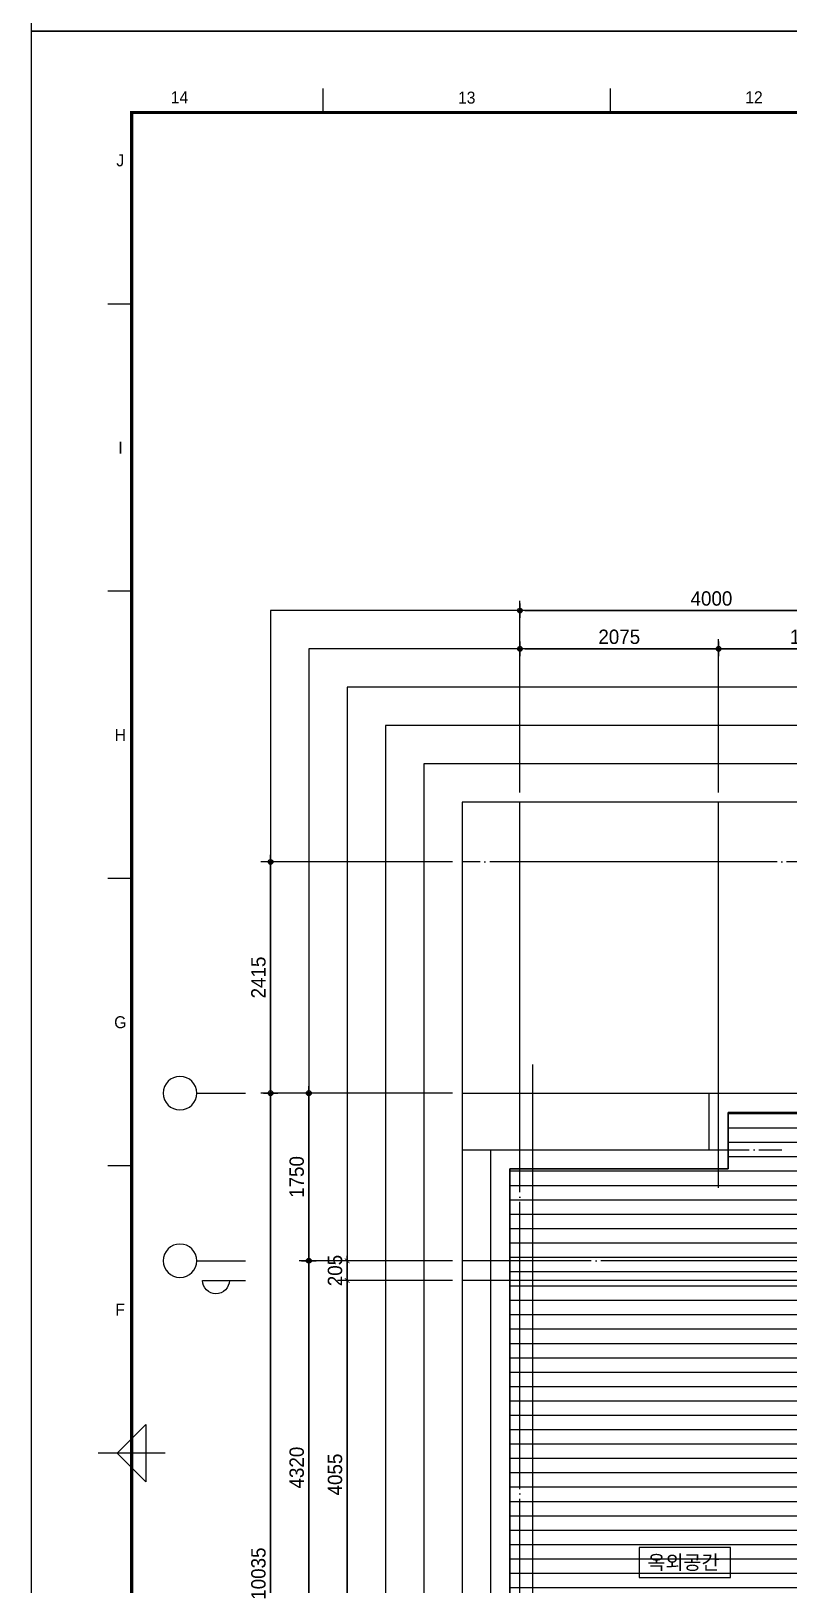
# Model space of a CAD drawing. Header units: millimetres. Extents: x -24416 to 92204, y -190080 to 23760.
# Drawn here: x 50154 to 58069, y -117206 to -100980 of the extents above; entities that cross this region are included whole.
import ezdxf
from ezdxf.enums import TextEntityAlignment as Align
from ezdxf.xclip import XClip

# ---------------------------------------------------------------- set-up
doc = ezdxf.new("R2010")
doc.units = ezdxf.units.MM
doc.header["$LTSCALE"] = 50
doc.header["$XCLIPFRAME"] = 0
doc.linetypes.add('AUDIT_D_220706163347-0', pattern=[0])
doc.linetypes.add('CEN', pattern=[62, 60, -1, 0, -1])
doc.layers.get('defpoints').update_dxf_attribs({"color": 139})
for name, color, linetype in [('A-치수', 7, 'AUDIT_D_220706163347-0'), ('AA-BORD-FORM', 7, 'Continuous'), ('AA-BORD-TEXT', 3, 'Continuous'), ('AA-XXXX-DIMS', 7, 'Continuous'), ('CEN_CON', 1, 'CEN'), ('DIM', 7, 'AUDIT_D_220706163347-0'), ('ELE3_CON', 7, 'Continuous'), ('HAT', 5, 'Continuous'), ('실명', 3, 'AUDIT_D_220706163347-0'), ('실명박스', 7, 'AUDIT_D_220706163347-0')]:
    doc.layers.add(name, color=color, linetype=linetype)
doc.layers.add('AA-XXXX-MC', color=153, linetype='AUDIT_D_220706163347-0', plot=False)
doc.layers.add('MC', color=135, linetype='Continuous', plot=False)
doc.styles.add('HAUD01', font='Dotum.ttf')
doc.styles.add('맑은고딕', font='malgun.ttf', dxfattribs={"width": 0.9})
doc.dimstyles.new('DIM-50', dxfattribs={"dimscale": 50, "dimtxt": 3, "dimasz": 1, "dimexe": 2, "dimexo": 2, "dimgap": 1, "dimtad": 1, "dimdec": 0, "dimzin": 0, "dimdsep": 46, "dimtxsty": '맑은고딕', "dimblk1": 'DIMDOT', "dimblk2": 'DIMDOT', "dimsah": 1, "dimcen": 0.09, "dimdle": 2, "dimclrd": 7, "dimclre": 7, "dimclrt": 3, "dimadec": 0, "dimazin": 0, "dimtfac": 1, "dimtdec": 0, "dimtix": 1, "dimtmove": 2, "dimatfit": 3, "dimldrblk": 'DIMDOT', "dimfxl": 1, "dimtolj": 1, "dimtzin": 0, "dimarcsym": 0})
doc.dimstyles.new('MCDIM-50', dxfattribs={"dimscale": 50, "dimtxt": 3, "dimasz": 1, "dimexe": 2, "dimexo": 2, "dimgap": 1, "dimtad": 1, "dimdec": 0, "dimzin": 0, "dimdsep": 46, "dimtxsty": '맑은고딕', "dimblk1": 'ARCHTICK', "dimblk2": 'ARCHTICK', "dimsah": 1, "dimcen": 0.09, "dimdle": 2, "dimclrd": 7, "dimclre": 7, "dimclrt": 3, "dimadec": 0, "dimazin": 0, "dimtfac": 1, "dimtdec": 0, "dimtix": 1, "dimtmove": 2, "dimatfit": 3, "dimldrblk": 'ARCHTICK', "dimfxl": 1, "dimtolj": 1, "dimtzin": 0, "dimarcsym": 0})

# ---------------------------------------------------------------- blocks, each defined once
blk = doc.blocks.new('U-121A(확장)1', base_point=(300293, -148733))
at = {"layer": 'HAT', "ltscale": 100}
h = blk.add_hatch(dxfattribs=at)
h.set_pattern_fill('_USER', color=8, scale=150, pattern_type=0)
h.set_pattern_definition([(0, (315286.61, -148733.31), (0, 150), [])])
h.paths.add_polyline_path([(304343, -141998), (303798, -141998), (303798, -140793), (304343, -140793), (304343, -138898), (302773, -138898), (302773, -139488), (300493, -139488), (300493, -148533), (304343, -148533)])
at = {"layer": 'CEN_CON'}
for p, q in [((300598, -149033), (300598, -138398)), ((302673, -139687), (302673, -138398)), ((299993, -138698), (309833, -138698)), ((299993, -139288), (303333, -139288))]:
    blk.add_line(p, q, dxfattribs=at)
at = {"layer": 'ELE3_CON'}
for p, q in [((302573, -138698), (304343, -138698)), ((302573, -139288), (302573, -138698)), ((302773, -138898), (304343, -138898)), ((302773, -139488), (302773, -138898)), ((300293, -148733), (300293, -139288)), ((300293, -139288), (302573, -139288)), ((300493, -148533), (300493, -139488)), ((300493, -139488), (302773, -139488))]:
    blk.add_line(p, q, dxfattribs=at)
at = {"layer": 'HAT', "color": 8, "ltscale": 100}
blk.add_lwpolyline([(304343, -140793), (304343, -138898), (302773, -138898), (302773, -139488), (300493, -139488), (300493, -148533), (304343, -148533), (304343, -141998), (303798, -141998), (303798, -140793), (304343, -140793)], dxfattribs=at)
at = {"layer": 'MC'}
blk.add_line((300733, -149033), (300733, -138398), dxfattribs=at)
blk = doc.blocks.new('중심')
at = {"layer": 'DIM'}
blk.add_line((-350, 0), (0, 0), dxfattribs=at)
blk.add_circle((-470, 0), 120, dxfattribs=at)
blk = doc.blocks.new('DIMDOT')
at = {"layer": 'AA-XXXX-DIMS'}
for p, q in [((-1.5, 0), (1.5, 0)), ((0, -1.5), (0, 1.5))]:
    blk.add_line(p, q, dxfattribs=at)
for radius in [0.5, 0.25]:
    blk.add_circle((0, 0), radius, dxfattribs=at)
blk = doc.blocks.new('*D644')
at = {"layer": 'defpoints', "color": 0, "transparency": 16777216}
for p in [(9106, -130791), (5106, -132791), (9106, -132791)]:
    blk.add_point(p, dxfattribs=at)
at = {"layer": 'DIM', "color": 7, "lineweight": -2, "transparency": 16777216}
for p, q in [((5106, -132691), (5106, -130691)), ((9106, -132691), (9106, -130691)), ((5156, -130791), (9056, -130791))]:
    blk.add_line(p, q, dxfattribs=at)
at = {"layer": 'DIM', "color": 7, "lineweight": -2, "transparency": 16777216, "xscale": 50, "yscale": 50, "zscale": 50, "rotation": 180}
blk.add_blockref('DIMDOT', (5106, -130791), dxfattribs=at)
at = {"layer": 'DIM', "color": 7, "lineweight": -2, "transparency": 16777216, "xscale": 50, "yscale": 50, "zscale": 50}
blk.add_blockref('DIMDOT', (9106, -130791), dxfattribs=at)
at = {"layer": 'DIM', "color": 3, "transparency": 16777216, "insert": (7106, -130666), "char_height": 150, "attachment_point": 5, "style": 'HAUD01'}
blk.add_mtext('\\A1;4000', dxfattribs=at)
blk = doc.blocks.new('*D657')
at = {"layer": 'defpoints', "color": 0, "transparency": 16777216}
for p in [(7181, -131191), (5106, -132791), (7181, -132791)]:
    blk.add_point(p, dxfattribs=at)
at = {"layer": 'DIM', "color": 7, "lineweight": -2, "transparency": 16777216}
for p, q in [((5106, -132691), (5106, -131091)), ((7181, -132691), (7181, -131091)), ((5156, -131191), (7131, -131191))]:
    blk.add_line(p, q, dxfattribs=at)
at = {"layer": 'DIM', "color": 7, "lineweight": -2, "transparency": 16777216, "xscale": 50, "yscale": 50, "zscale": 50, "rotation": 180}
blk.add_blockref('DIMDOT', (5106, -131191), dxfattribs=at)
at = {"layer": 'DIM', "color": 7, "lineweight": -2, "transparency": 16777216, "xscale": 50, "yscale": 50, "zscale": 50}
blk.add_blockref('DIMDOT', (7181, -131191), dxfattribs=at)
at = {"layer": 'DIM', "color": 3, "transparency": 16777216, "insert": (6143, -131066), "char_height": 150, "attachment_point": 5, "style": 'HAUD01'}
blk.add_mtext('\\A1;2075', dxfattribs=at)
blk = doc.blocks.new('*D658')
at = {"layer": 'defpoints', "color": 0, "transparency": 16777216}
for p in [(9106, -131191), (7181, -132791), (9106, -132791)]:
    blk.add_point(p, dxfattribs=at)
at = {"layer": 'DIM', "color": 7, "lineweight": -2, "transparency": 16777216}
for p, q in [((7181, -132691), (7181, -131091)), ((9106, -132691), (9106, -131091)), ((7231, -131191), (9056, -131191))]:
    blk.add_line(p, q, dxfattribs=at)
at = {"layer": 'DIM', "color": 7, "lineweight": -2, "transparency": 16777216, "xscale": 50, "yscale": 50, "zscale": 50, "rotation": 180}
blk.add_blockref('DIMDOT', (7181, -131191), dxfattribs=at)
at = {"layer": 'DIM', "color": 7, "lineweight": -2, "transparency": 16777216, "xscale": 50, "yscale": 50, "zscale": 50}
blk.add_blockref('DIMDOT', (9106, -131191), dxfattribs=at)
at = {"layer": 'DIM', "color": 3, "transparency": 16777216, "insert": (8143, -131066), "char_height": 150, "attachment_point": 5, "style": 'HAUD01'}
blk.add_mtext('\\A1;1925', dxfattribs=at)
blk = doc.blocks.new('*D690')
at = {"layer": 'defpoints', "color": 0, "transparency": 16777216}
for p in [(2901, -137581), (4501, -137581), (4501, -141901)]:
    blk.add_point(p, dxfattribs=at)
at = {"layer": 'DIM', "color": 7, "lineweight": -2, "transparency": 16777216}
for p, q in [((4401, -137581), (2801, -137581)), ((2901, -141851), (2901, -137631)), ((4401, -141901), (2801, -141901))]:
    blk.add_line(p, q, dxfattribs=at)
at = {"layer": 'DIM', "color": 7, "lineweight": -2, "transparency": 16777216, "xscale": 50, "yscale": 50, "zscale": 50}
for p, rotation in [((2901, -137581), 90), ((2901, -141901), 270)]:
    blk.add_blockref('DIMDOT', p, dxfattribs=dict(at, rotation=rotation))
at = {"layer": 'DIM', "color": 3, "transparency": 16777216, "insert": (2775, -139741), "char_height": 150, "attachment_point": 5, "rotation": 90, "style": 'HAUD01'}
blk.add_mtext('\\A1;4320', dxfattribs=at)
blk = doc.blocks.new('*D691')
at = {"layer": 'defpoints', "color": 0, "transparency": 16777216}
for p in [(2901, -135831), (4501, -135831), (4501, -137581)]:
    blk.add_point(p, dxfattribs=at)
at = {"layer": 'DIM', "color": 7, "lineweight": -2, "transparency": 16777216}
for p, q in [((4401, -135831), (2801, -135831)), ((2901, -137531), (2901, -135881)), ((4401, -137581), (2801, -137581))]:
    blk.add_line(p, q, dxfattribs=at)
at = {"layer": 'DIM', "color": 7, "lineweight": -2, "transparency": 16777216, "xscale": 50, "yscale": 50, "zscale": 50}
for p, rotation in [((2901, -135831), 90), ((2901, -137581), 270)]:
    blk.add_blockref('DIMDOT', p, dxfattribs=dict(at, rotation=rotation))
at = {"layer": 'DIM', "color": 3, "transparency": 16777216, "insert": (2775, -136706), "char_height": 150, "attachment_point": 5, "rotation": 90, "style": 'HAUD01'}
blk.add_mtext('\\A1;1750', dxfattribs=at)
blk = doc.blocks.new('*D692')
at = {"layer": 'defpoints', "color": 0, "transparency": 16777216}
for p in [(2501, -133416), (4501, -133416), (4501, -135831)]:
    blk.add_point(p, dxfattribs=at)
at = {"layer": 'DIM', "color": 7, "lineweight": -2, "transparency": 16777216}
for p, q in [((4401, -133416), (2401, -133416)), ((2501, -135781), (2501, -133466)), ((4401, -135831), (2401, -135831))]:
    blk.add_line(p, q, dxfattribs=at)
at = {"layer": 'DIM', "color": 7, "lineweight": -2, "transparency": 16777216, "xscale": 50, "yscale": 50, "zscale": 50}
for p, rotation in [((2501, -133416), 90), ((2501, -135831), 270)]:
    blk.add_blockref('DIMDOT', p, dxfattribs=dict(at, rotation=rotation))
at = {"layer": 'DIM', "color": 3, "transparency": 16777216, "insert": (2375, -134623), "char_height": 150, "attachment_point": 5, "rotation": 90, "style": 'HAUD01'}
blk.add_mtext('\\A1;2415', dxfattribs=at)
blk = doc.blocks.new('*D693')
at = {"layer": 'defpoints', "color": 0, "transparency": 16777216}
for p in [(2501, -135831), (4501, -135831), (4501, -145866)]:
    blk.add_point(p, dxfattribs=at)
at = {"layer": 'DIM', "color": 7, "lineweight": -2, "transparency": 16777216}
for p, q in [((4401, -135831), (2401, -135831)), ((2501, -145816), (2501, -135881)), ((4401, -145866), (2401, -145866))]:
    blk.add_line(p, q, dxfattribs=at)
at = {"layer": 'DIM', "color": 7, "lineweight": -2, "transparency": 16777216, "xscale": 50, "yscale": 50, "zscale": 50}
for p, rotation in [((2501, -135831), 90), ((2501, -145866), 270)]:
    blk.add_blockref('DIMDOT', p, dxfattribs=dict(at, rotation=rotation))
at = {"layer": 'DIM', "color": 3, "transparency": 16777216, "insert": (2375, -140848), "char_height": 150, "attachment_point": 5, "rotation": 90, "style": 'HAUD01'}
blk.add_mtext('\\A1;10035', dxfattribs=at)
blk = doc.blocks.new('_ArchTick')
at = {"color": 0, "linetype": 'ByBlock', "const_width": 0.15}
blk.add_lwpolyline([(-0.5, -0.5), (0.5, 0.5)], dxfattribs=at)
blk = doc.blocks.new('*D698')
at = {"layer": 'defpoints', "color": 0, "linetype": 'ByBlock', "transparency": 16777216}
for p in [(3301, -137786), (4501, -137786), (4501, -141841)]:
    blk.add_point(p, dxfattribs=at)
at = {"layer": 'DIM', "color": 7, "linetype": 'ByBlock', "lineweight": -2, "transparency": 16777216}
for p, q in [((3301, -141941), (3301, -137686)), ((4401, -137786), (3201, -137786)), ((4401, -141841), (3201, -141841))]:
    blk.add_line(p, q, dxfattribs=at)
at = {"layer": 'DIM', "color": 7, "linetype": 'ByBlock', "lineweight": -2, "transparency": 16777216, "xscale": 50, "yscale": 50, "zscale": 50}
for p, rotation in [((3301, -137786), 90), ((3301, -141841), 270)]:
    blk.add_blockref('_ArchTick', p, dxfattribs=dict(at, rotation=rotation))
at = {"layer": 'DIM', "color": 3, "linetype": 'ByBlock', "transparency": 16777216, "insert": (3175, -139813), "char_height": 150, "attachment_point": 5, "rotation": 90, "style": 'HAUD01'}
blk.add_mtext('\\A1;4055', dxfattribs=at)
blk = doc.blocks.new('*D699')
at = {"layer": 'defpoints', "color": 0, "linetype": 'ByBlock', "transparency": 16777216}
for p in [(3301, -137581), (4501, -137581), (4501, -137786)]:
    blk.add_point(p, dxfattribs=at)
at = {"layer": 'DIM', "color": 7, "linetype": 'ByBlock', "lineweight": -2, "transparency": 16777216}
for p, q in [((4401, -137581), (3201, -137581)), ((3301, -137581), (3301, -137531)), ((3301, -137786), (3301, -137581)), ((4401, -137786), (3201, -137786)), ((3301, -137786), (3301, -137836))]:
    blk.add_line(p, q, dxfattribs=at)
at = {"layer": 'DIM', "color": 7, "linetype": 'ByBlock', "lineweight": -2, "transparency": 16777216, "xscale": 50, "yscale": 50, "zscale": 50}
for p, rotation in [((3301, -137581), 270), ((3301, -137786), 90)]:
    blk.add_blockref('_ArchTick', p, dxfattribs=dict(at, rotation=rotation))
at = {"layer": 'DIM', "color": 3, "linetype": 'ByBlock', "transparency": 16777216, "insert": (3175, -137683), "char_height": 150, "attachment_point": 5, "rotation": 90, "style": 'HAUD01'}
blk.add_mtext('\\A1;205', dxfattribs=at)
blk = doc.blocks.new('XR-FORM 청주월명')
at = {"layer": 'AA-BORD-FORM', "color": 2}
for p, q in [((61, 577), (61, 582)), ((121, 577), (121, 582)), ((21, 537), (16, 537)), ((21, 477), (16, 477)), ((21, 417), (16, 417)), ((21, 357), (16, 357)), ((28, 297), (14, 297))]:
    blk.add_line(p, q, dxfattribs=at)
at = {"layer": 'AA-BORD-FORM', "color": 1}
blk.add_lwpolyline([(0, 0), (841, 0), (841, 594), (0, 594)], close=True, dxfattribs=at)
at = {"layer": 'AA-BORD-FORM', "color": 2, "const_width": 0.682}
blk.add_lwpolyline([(21, 17), (21, 577), (821, 577), (821, 17)], close=True, dxfattribs=at)
at = {"layer": 'AA-BORD-FORM', "color": 2}
blk.add_lwpolyline([(24, 291), (18, 297), (24, 303)], close=True, dxfattribs=at)
at = {"layer": 'AA-BORD-TEXT', "color": 7, "style": 'HAUD01'}
for s, p in [('14', (31, 580.17)), ('13', (91, 580.1)), ('12', (151, 580.17)), ('J', (18.63, 567)), ('I', (18.67, 507)), ('H', (18.63, 447)), ('G', (18.63, 387)), ('F', (18.61, 327))]:
    blk.add_text(s, height=2.5, dxfattribs=at).set_placement(p, align=Align.MIDDLE_CENTER)
blk = doc.blocks.new('DIM-1108')
at = {"layer": 'DIM'}
blk.add_lwpolyline([(2070.7, -137785.9, -1), (1790.7, -137785.9), (2240.7, -137785.9)], format="xyb", dxfattribs=at)
at = {"layer": 'A-치수', "xscale": -1.458333333333333, "yscale": 1.458333333333333, "zscale": 1.458333333333333, "rotation": 180}
for p in [(2240.7, -135830.9), (2240.7, -137580.9)]:
    blk.add_blockref('중심', p, dxfattribs=at)
at = {"layer": 'DIM'}
for base, p1, p2, picture, middle in [((9105.6, -130790.9), (5105.6, -132790.9), (9105.6, -132790.9), '*D644', (7105.6, -130665.8)), ((7180.6, -131190.9), (5105.6, -132790.9), (7180.6, -132790.9), '*D657', (6143.1, -131065.8)), ((9105.6, -131190.9), (7180.6, -132790.9), (9105.6, -132790.9), '*D658', (8143.1, -131065.8))]:
    dim = blk.add_linear_dim(base=base, p1=p1, p2=p2, dimstyle='DIM-50', override={"dimscale": 50, "dimtxsty": 'HAUD01'}, dxfattribs=at)
    dim.commit()
    dim.dimension.update_dxf_attribs({"geometry": picture, "text_midpoint": middle})
for base, p1, p2, override, picture, middle in [((2500.6, -133415.9), (4500.6, -135830.9), (4500.6, -133415.9), {"dimtxsty": 'HAUD01'}, '*D692', (2375.5, -134623.4)), ((2500.6, -135830.9), (4500.6, -145865.9), (4500.6, -135830.9), {"dimscale": 50, "dimtxsty": 'HAUD01'}, '*D693', (2375.5, -140848.4)), ((2900.6, -135830.9), (4500.6, -137580.9), (4500.6, -135830.9), {"dimscale": 50, "dimtxsty": 'HAUD01'}, '*D691', (2775.5, -136705.9)), ((2900.6, -137580.9), (4500.6, -141900.9), (4500.6, -137580.9), {"dimscale": 50, "dimtxsty": 'HAUD01'}, '*D690', (2775.5, -139740.9))]:
    dim = blk.add_linear_dim(base=base, p1=p1, p2=p2, angle=90, dimstyle='DIM-50', override=override, dxfattribs=at)
    dim.commit()
    dim.dimension.update_dxf_attribs({"geometry": picture, "text_midpoint": middle})
at = {"layer": 'DIM', "linetype": 'ByBlock'}
for base, p1, p2, picture, middle in [((3300.6, -137580.9), (4500.6, -137785.9), (4500.6, -137580.9), '*D699', (3175.5, -137683.4)), ((3300.6, -137785.9), (4500.6, -141840.9), (4500.6, -137785.9), '*D698', (3175.5, -139813.4))]:
    dim = blk.add_linear_dim(base=base, p1=p1, p2=p2, angle=90, dimstyle='MCDIM-50', override={"dimtxsty": 'HAUD01'}, dxfattribs=at)
    dim.commit()
    dim.dimension.update_dxf_attribs({"geometry": picture, "text_midpoint": middle})

msp = doc.modelspace()

# ---------------------------------------------------------------- linework, layer by layer
at = {"layer": 'AA-XXXX-MC'}
msp.add_line((59105, -114026), (54655, -114026), dxfattribs=at)
at = {"layer": 'CEN_CON'}
for p, q in [((55260, -111771), (55260, -109031)), ((57335, -111771), (57335, -109031)), ((64145, -109656), (54655, -109656)), ((59105, -113821), (54655, -113821))]:
    msp.add_line(p, q, dxfattribs=at)
at = {"layer": 'defpoints'}
for points in [[(86520, -107031), (52655, -107031), (52655, -124406), (86520, -124406)], [(86120, -107431), (53055, -107431), (53055, -124006), (86120, -124006)], [(85720, -107831), (53455, -107831), (53455, -123606), (85720, -123606)], [(85320, -108231), (53855, -108231), (53855, -123206), (85320, -123206)], [(84920, -108631), (54255, -108631), (54255, -122806), (84920, -122806)], [(84520, -109031), (54655, -109031), (54655, -122406), (84520, -122406)]]:
    msp.add_lwpolyline(points, close=True, dxfattribs=at)
at = {"layer": '실명박스'}
msp.add_lwpolyline([(56506, -116814), (56506, -117127), (57459, -117127), (57459, -116814)], close=True, dxfattribs=at)

# ---------------------------------------------------------------- block references
msp.add_blockref('DIM-1108', (50154, 23760))
at = {"xscale": 50, "yscale": 50, "zscale": 50}
for p in [(50154, -100980), (50154, -130680)]:
    msp.add_blockref('XR-FORM 청주월명', p, dxfattribs=at)
ref = msp.add_blockref('U-121A(확장)1', (54955, -122106))
XClip(ref).set_block_clipping_path([(299993.2395842669, -149033.311332551), (329858.8019320485, -135658.3113325509)])

# ---------------------------------------------------------------- texts
at = {"layer": '실명', "style": 'HAUD01'}
msp.add_text('옥외공간', height=150, dxfattribs=at).set_placement((56968, -116969), align=Align.MIDDLE)

doc.saveas('drawing.dxf')
